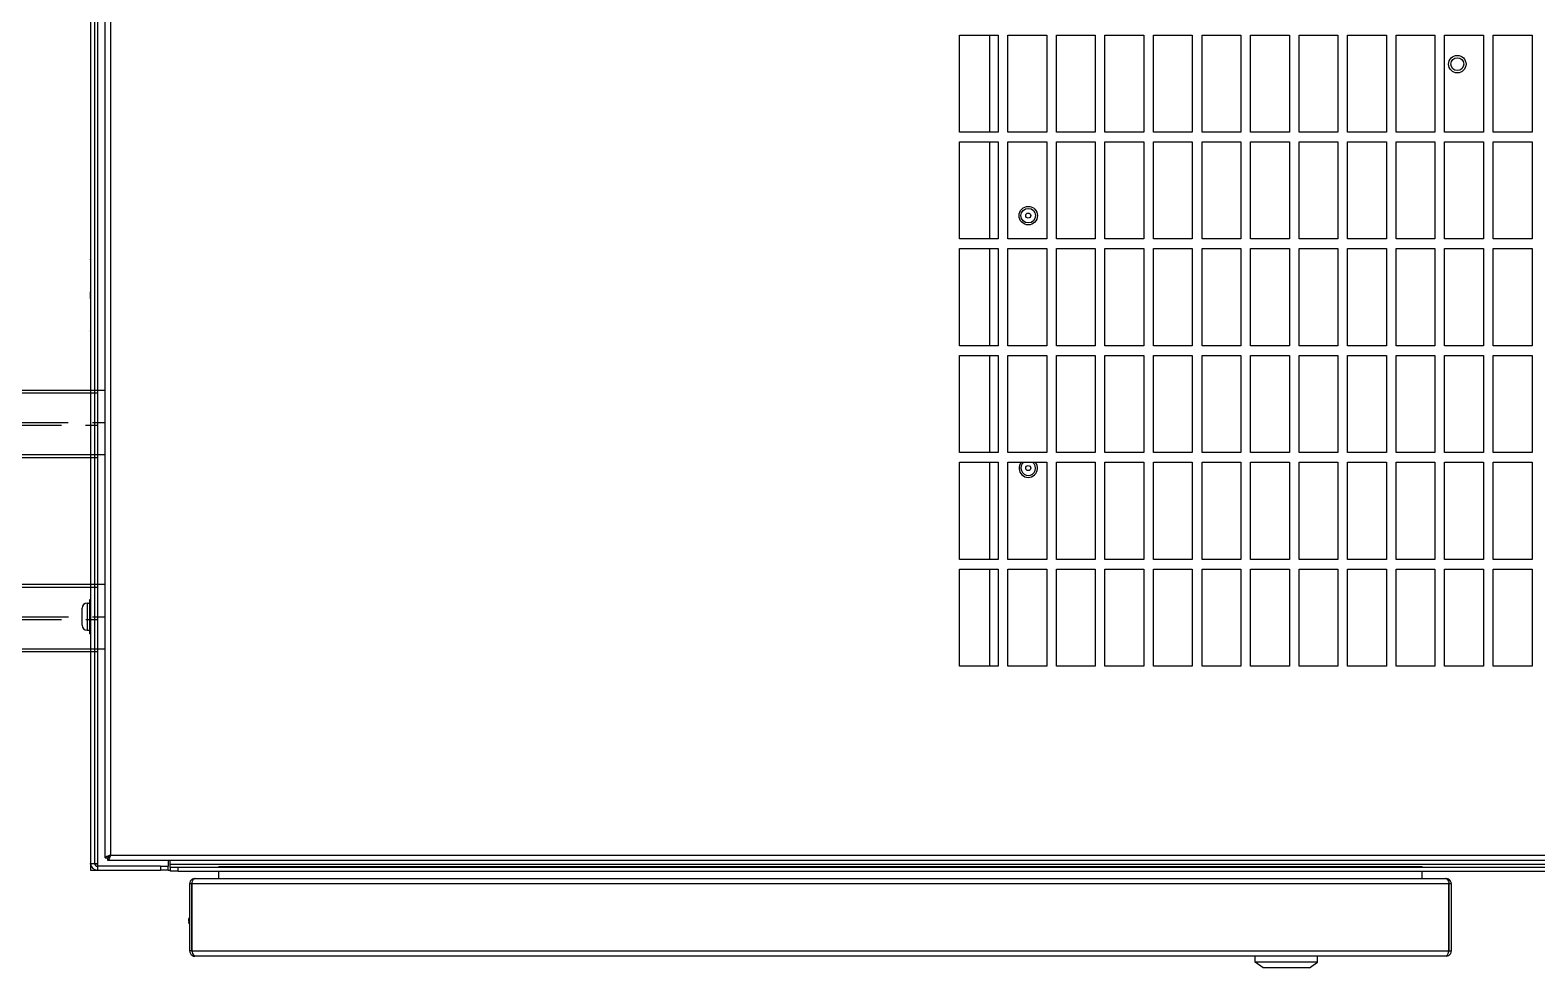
# Model space of a CAD drawing. Extents: x -76427 to 292734, y -42117 to 131250.
# Drawn here: x 11669 to 12445, y 1194 to 1676 of the extents above; entities that cross this region are included whole.
import ezdxf

# ---------------------------------------------------------------- set-up
doc = ezdxf.new("R2010")
doc.units = 0
doc.header["$LTSCALE"] = 10
doc.linetypes.add('CENTER2', pattern=[1.125, 0.75, -0.125, 0.125, -0.125])
doc.linetypes.add('XFM7P10PV$0$CENTER2', pattern=[1.125, 0.75, -0.125, 0.125, -0.125])
for name, color, linetype in [('U-PV-CH-CENTER', 11, 'CENTER2'), ('U-PV-CHR', 3, 'Continuous'), ('U-PV-CHS', 1, 'Continuous'), ('XFM7P10PV$0$U-PV-CH-CENTER', 252, 'XFM7P10PV$0$CENTER2'), ('XFM7P10PV$0$U-PV-CHR', 252, 'Continuous'), ('XFM7P10PV$0$U-PV-CHS', 252, 'Continuous'), ('XFM7Q10PV-200K$0$PV-EQ(200K)', 22, 'Continuous')]:
    doc.layers.add(name, color=color, linetype=linetype)

# ---------------------------------------------------------------- blocks, each defined once
blk = doc.blocks.new('XFM7Q10PV-200K$0$PV-主機 - Mega-V57-CUB_L40')
for p, q in [((-798.96, 1444.4), (-790.08, 1444.4)), ((-922.02, 1440), (-925.02, 1440)), ((-925.02, 1440), (-925.02, 1436.5)), ((-925.02, 1436.5), (-925.02, 1404)), ((-923.02, 1436.5), (-925.02, 1436.5)), ((-923.02, 1404), (-923.02, 1436.5)), ((-921.52, 1436.5), (-923.02, 1436.5)), ((-922.02, 1439.96), (-922.02, 1440)), ((-922.02, 1440), (-921.52, 1440)), ((-922.02, 1436.5), (-922.02, 1437.91)), ((-921.52, 1440), (-921.52, 1438)), ((921.48, 1440), (-921.52, 1440)), ((-921.52, 1438), (-921.52, 1436.5)), ((921.48, 1438), (-921.52, 1438)), ((921.48, 1436.5), (-921.52, 1436.5)), ((-803.42, 1440.5), (-785.62, 1440.5)), ((-803.42, 1440.5), (-803.42, 1440)), ((-787.52, 1441.84), (-801.52, 1441.84)), ((-801.52, 1441.84), (-801.52, 1440.5)), ((-787.52, 1441.84), (-787.52, 1440.5)), ((-785.62, 1440.5), (-785.62, 1440)), ((-607.05, 1440.09), (-785.62, 1440.09)), ((-781.09, 1440.1), (-781.65, 1440.1)), ((-781.65, 1440.09), (-781.65, 1440.1)), ((-781.09, 1440.09), (-781.09, 1440.1)), ((-780.66, 1440.09), (-780.66, 1440.1)), ((-780.16, 1440.09), (-780.16, 1440.1)), ((-779.08, 1440.1), (-779.53, 1440.1)), ((-779.53, 1440.09), (-779.53, 1440.1)), ((-779.08, 1440.09), (-779.08, 1440.1)), ((-778.49, 1440.09), (-778.49, 1440.1)), ((-777.18, 1440.09), (-777.18, 1440.1)), ((-775.82, 1440.09), (-775.82, 1440.1)), ((-775.24, 1440.09), (-775.24, 1440.1)), ((-774.24, 1440.09), (-774.24, 1440.1)), ((-772.88, 1440.1), (-773.37, 1440.1)), ((-773.37, 1440.09), (-773.37, 1440.1)), ((-772.88, 1440.09), (-772.88, 1440.1)), ((-772.46, 1440.09), (-772.46, 1440.1)), ((-772.41, 1440.1), (-772.46, 1440.1)), ((-772.41, 1440.09), (-772.41, 1440.1)), ((-771.25, 1440.09), (-771.25, 1440.1)), ((-769.93, 1440.09), (-769.93, 1440.1)), ((-768.83, 1440.1), (-769.32, 1440.1)), ((-769.32, 1440.09), (-769.32, 1440.1)), ((-768.83, 1440.09), (-768.83, 1440.1)), ((-768.06, 1440.09), (-768.06, 1440.1)), ((-767.49, 1440.09), (-767.49, 1440.1)), ((-766.97, 1440.1), (-767.46, 1440.1)), ((-767.46, 1440.09), (-767.46, 1440.1)), ((-766.97, 1440.09), (-766.97, 1440.1)), ((-766.41, 1440.09), (-766.41, 1440.1)), ((-765.05, 1440.09), (-765.05, 1440.1)), ((-764.14, 1440.09), (-764.14, 1440.1)), ((-763.69, 1440.09), (-763.69, 1440.1)), ((-763.46, 1440.09), (-763.46, 1440.1)), ((-763.39, 1440.1), (-763.46, 1440.1)), ((-762.9, 1440.1), (-763.39, 1440.1)), ((-763.39, 1440.09), (-763.39, 1440.1)), ((-762.41, 1440.1), (-762.9, 1440.1)), ((-762.9, 1440.09), (-762.9, 1440.1)), ((-762.05, 1440.1), (-762.41, 1440.1)), ((-762.41, 1440.09), (-762.41, 1440.1)), ((-762.05, 1440.09), (-762.05, 1440.1)), ((-760.19, 1440.09), (-760.19, 1440.1)), ((-760.08, 1440.09), (-760.08, 1440.1)), ((-758.93, 1440.09), (-758.93, 1440.1)), ((-758.19, 1440.09), (-758.19, 1440.1)), ((-757.86, 1440.09), (-757.86, 1440.1)), ((-757.78, 1440.1), (-757.86, 1440.1)), ((-757.78, 1440.09), (-757.78, 1440.1)), ((-757.37, 1440.09), (-757.37, 1440.1)), ((-757.22, 1440.09), (-757.22, 1440.1)), ((-757.19, 1440.09), (-757.19, 1440.1)), ((-707.05, 1440.14), (-757.05, 1440.14)), ((-757.05, 1440.1), (-757.05, 1440.14)), ((-756.1, 1440.09), (-756.1, 1440.1)), ((-754.79, 1440.09), (-754.79, 1440.1)), ((-754.71, 1440.09), (-754.71, 1440.1)), ((-754.28, 1440.09), (-754.28, 1440.1)), ((-752.83, 1440.1), (-753.39, 1440.1)), ((-753.39, 1440.09), (-753.39, 1440.1)), ((-752.83, 1440.09), (-752.83, 1440.1)), ((-751.94, 1440.1), (-752.3, 1440.1)), ((-752.3, 1440.09), (-752.3, 1440.1)), ((-751.94, 1440.09), (-751.94, 1440.1)), ((-750.94, 1440.09), (-750.94, 1440.1)), ((-749.58, 1440.1), (-750.08, 1440.1)), ((-750.08, 1440.09), (-750.08, 1440.1)), ((-749.16, 1440.1), (-749.58, 1440.1)), ((-749.58, 1440.09), (-749.58, 1440.1)), ((-749.16, 1440.09), (-749.16, 1440.1)), ((-749.11, 1440.1), (-749.16, 1440.1)), ((-749.11, 1440.09), (-749.11, 1440.1)), ((-747.96, 1440.09), (-747.96, 1440.1)), ((-746.02, 1440.1), (-746.64, 1440.1)), ((-746.64, 1440.09), (-746.64, 1440.1)), ((-745.53, 1440.1), (-746.02, 1440.1)), ((-746.02, 1440.09), (-746.02, 1440.1)), ((-745.53, 1440.09), (-745.53, 1440.1)), ((-744.76, 1440.09), (-744.76, 1440.1)), ((-744.19, 1440.09), (-744.19, 1440.1)), ((-743.67, 1440.1), (-744.16, 1440.1)), ((-744.16, 1440.09), (-744.16, 1440.1)), ((-743.35, 1440.1), (-743.67, 1440.1)), ((-743.67, 1440.09), (-743.67, 1440.1)), ((-743.35, 1440.09), (-743.35, 1440.1)), ((-743.11, 1440.09), (-743.11, 1440.1)), ((-741.75, 1440.09), (-741.75, 1440.1)), ((-740.84, 1440.09), (-740.84, 1440.1)), ((-740.17, 1440.1), (-740.4, 1440.1)), ((-740.4, 1440.09), (-740.4, 1440.1)), ((-740.17, 1440.09), (-740.17, 1440.1)), ((-740.09, 1440.1), (-740.17, 1440.1)), ((-739.61, 1440.1), (-740.09, 1440.1)), ((-740.09, 1440.09), (-740.09, 1440.1)), ((-739.11, 1440.1), (-739.61, 1440.1)), ((-739.61, 1440.09), (-739.61, 1440.1)), ((-738.75, 1440.1), (-739.11, 1440.1)), ((-739.11, 1440.09), (-739.11, 1440.1)), ((-737.77, 1440.1), (-738.75, 1440.1)), ((-738.75, 1440.09), (-738.75, 1440.1)), ((-737.77, 1440.09), (-737.77, 1440.1)), ((-737.51, 1440.09), (-737.51, 1440.1)), ((-737.06, 1440.1), (-737.42, 1440.1)), ((-737.42, 1440.09), (-737.42, 1440.1)), ((-737.06, 1440.09), (-737.06, 1440.1)), ((-736.99, 1440.1), (-737.06, 1440.1)), ((-736.5, 1440.1), (-736.99, 1440.1)), ((-736.99, 1440.09), (-736.99, 1440.1)), ((-736.01, 1440.1), (-736.5, 1440.1)), ((-736.5, 1440.09), (-736.5, 1440.1)), ((-735.65, 1440.1), (-736.01, 1440.1)), ((-736.01, 1440.09), (-736.01, 1440.1)), ((-735.65, 1440.09), (-735.65, 1440.1)), ((-735.35, 1440.1), (-735.56, 1440.1)), ((-735.56, 1440.09), (-735.56, 1440.1)), ((-735.35, 1440.09), (-735.35, 1440.1)), ((-733.99, 1440.09), (-733.99, 1440.1)), ((-733.08, 1440.09), (-733.08, 1440.1)), ((-732.19, 1440.1), (-732.64, 1440.1)), ((-732.64, 1440.09), (-732.64, 1440.1)), ((-732.06, 1440.1), (-732.19, 1440.1)), ((-732.19, 1440.09), (-732.19, 1440.1)), ((-732.06, 1440.09), (-732.06, 1440.1)), ((-732.04, 1440.09), (-732.04, 1440.1)), ((-731.08, 1440.09), (-731.08, 1440.1)), ((-729.71, 1440.1), (-730.16, 1440.1)), ((-730.16, 1440.09), (-730.16, 1440.1)), ((-728.47, 1440.1), (-729.71, 1440.1)), ((-729.71, 1440.09), (-729.71, 1440.1)), ((-728.47, 1440.09), (-728.47, 1440.1)), ((-727.59, 1440.1), (-728.12, 1440.1)), ((-728.12, 1440.09), (-728.12, 1440.1)), ((-727.59, 1440.09), (-727.59, 1440.1)), ((-726.23, 1440.09), (-726.23, 1440.1)), ((-725.32, 1440.09), (-725.32, 1440.1)), ((-724.76, 1440.1), (-724.87, 1440.1)), ((-724.87, 1440.09), (-724.87, 1440.1)), ((-724.76, 1440.09), (-724.76, 1440.1)), ((-724.28, 1440.1), (-724.4, 1440.1)), ((-724.4, 1440.09), (-724.4, 1440.1)), ((-723.79, 1440.1), (-724.28, 1440.1)), ((-724.28, 1440.09), (-724.28, 1440.1)), ((-723.79, 1440.09), (-723.79, 1440.1)), ((-722.99, 1440.09), (-722.99, 1440.1)), ((-721.04, 1440.1), (-721.77, 1440.1)), ((-721.77, 1440.09), (-721.77, 1440.1)), ((-721.04, 1440.09), (-721.04, 1440.1)), ((-719.53, 1440.1), (-720.68, 1440.1)), ((-720.68, 1440.09), (-720.68, 1440.1)), ((-718.97, 1440.1), (-719.53, 1440.1)), ((-719.53, 1440.09), (-719.53, 1440.1)), ((-718.97, 1440.09), (-718.97, 1440.1)), ((-718.83, 1440.1), (-718.94, 1440.1)), ((-718.94, 1440.09), (-718.94, 1440.1)), ((-718.27, 1440.1), (-718.83, 1440.1)), ((-718.83, 1440.09), (-718.83, 1440.1)), ((-718.27, 1440.09), (-718.27, 1440.1)), ((-718.15, 1440.09), (-718.15, 1440.1)), ((-717, 1440.09), (-717, 1440.1)), ((-716.27, 1440.09), (-716.27, 1440.1)), ((-715.94, 1440.09), (-715.94, 1440.1)), ((-715.86, 1440.1), (-715.94, 1440.1)), ((-715.46, 1440.1), (-715.86, 1440.1)), ((-715.86, 1440.09), (-715.86, 1440.1)), ((-715.46, 1440.09), (-715.46, 1440.1)), ((-715.3, 1440.09), (-715.3, 1440.1)), ((-715.27, 1440.09), (-715.27, 1440.1)), ((-714.31, 1440.09), (-714.31, 1440.1)), ((-712.95, 1440.1), (-713.39, 1440.1)), ((-713.39, 1440.09), (-713.39, 1440.1)), ((-712.7, 1440.1), (-712.95, 1440.1)), ((-712.95, 1440.09), (-712.95, 1440.1)), ((-712.14, 1440.1), (-712.7, 1440.1)), ((-712.7, 1440.09), (-712.7, 1440.1)), ((-712.14, 1440.09), (-712.14, 1440.1)), ((-711.4, 1440.1), (-711.52, 1440.1)), ((-711.52, 1440.09), (-711.52, 1440.1)), ((-711.4, 1440.09), (-711.4, 1440.1)), ((-710.08, 1440.09), (-710.08, 1440.1)), ((-708.73, 1440.09), (-708.73, 1440.1)), ((-708.49, 1440.09), (-708.49, 1440.1)), ((-708.47, 1440.09), (-708.47, 1440.1)), ((-708.43, 1440.1), (-708.47, 1440.1)), ((-708.43, 1440.09), (-708.43, 1440.1)), ((-707.27, 1440.09), (-707.27, 1440.1)), ((-707.05, 1440.1), (-707.05, 1440.14)), ((-705.95, 1440.09), (-705.95, 1440.1)), ((-705.49, 1440.09), (-705.49, 1440.1)), ((-705.34, 1440.09), (-705.34, 1440.1)), ((-705.32, 1440.09), (-705.32, 1440.1)), ((-704.22, 1440.09), (-704.22, 1440.1)), ((-702.91, 1440.09), (-702.91, 1440.1)), ((-702.83, 1440.09), (-702.83, 1440.1)), ((-702.82, 1440.09), (-702.82, 1440.1)), ((-702.36, 1440.09), (-702.36, 1440.1)), ((-701.61, 1440.09), (-701.61, 1440.1)), ((-701.12, 1440.1), (-701.56, 1440.1)), ((-701.56, 1440.09), (-701.56, 1440.1)), ((-701.12, 1440.09), (-701.12, 1440.1)), ((-700.65, 1440.09), (-700.65, 1440.1)), ((-699.58, 1440.1), (-700.02, 1440.1)), ((-700.02, 1440.09), (-700.02, 1440.1)), ((-699.58, 1440.09), (-699.58, 1440.1)), ((-698.93, 1440.09), (-698.93, 1440.1)), ((-698.32, 1440.1), (-698.81, 1440.1)), ((-698.81, 1440.09), (-698.81, 1440.1)), ((-698.32, 1440.09), (-698.32, 1440.1)), ((-697.56, 1440.09), (-697.56, 1440.1)), ((-696.99, 1440.09), (-696.99, 1440.1)), ((-696.47, 1440.1), (-696.96, 1440.1)), ((-696.96, 1440.09), (-696.96, 1440.1)), ((-695.98, 1440.1), (-696.47, 1440.1)), ((-696.47, 1440.09), (-696.47, 1440.1)), ((-695.81, 1440.1), (-695.98, 1440.1)), ((-695.98, 1440.09), (-695.98, 1440.1)), ((-695.81, 1440.09), (-695.81, 1440.1)), ((-695.69, 1440.09), (-695.69, 1440.1)), ((-694.19, 1440.09), (-694.19, 1440.1)), ((-692.78, 1440.09), (-692.78, 1440.1)), ((-692.64, 1440.1), (-692.78, 1440.1)), ((-692.64, 1440.09), (-692.64, 1440.1)), ((-692.48, 1440.09), (-692.48, 1440.1)), ((-691.74, 1440.09), (-691.74, 1440.1)), ((-691.41, 1440.09), (-691.41, 1440.1)), ((-691.33, 1440.1), (-691.41, 1440.1)), ((-691.28, 1440.1), (-691.33, 1440.1)), ((-691.33, 1440.09), (-691.33, 1440.1)), ((-690.93, 1440.1), (-691.28, 1440.1)), ((-691.28, 1440.09), (-691.28, 1440.1)), ((-690.79, 1440.1), (-690.93, 1440.1)), ((-690.93, 1440.09), (-690.93, 1440.1)), ((-690.79, 1440.09), (-690.79, 1440.1)), ((-690.72, 1440.1), (-690.79, 1440.1)), ((-690.23, 1440.1), (-690.72, 1440.1)), ((-690.72, 1440.09), (-690.72, 1440.1)), ((-689.74, 1440.1), (-690.23, 1440.1)), ((-690.23, 1440.09), (-690.23, 1440.1)), ((-689.37, 1440.1), (-689.74, 1440.1)), ((-689.74, 1440.09), (-689.74, 1440.1)), ((-689.37, 1440.09), (-689.37, 1440.1)), ((-689.07, 1440.09), (-689.07, 1440.1)), ((-687.72, 1440.09), (-687.72, 1440.1)), ((-686.81, 1440.09), (-686.81, 1440.1)), ((-686.28, 1440.1), (-686.36, 1440.1)), ((-686.36, 1440.09), (-686.36, 1440.1)), ((-686.28, 1440.09), (-686.28, 1440.1)), ((-685.2, 1440.1), (-685.73, 1440.1)), ((-685.73, 1440.09), (-685.73, 1440.1)), ((-683.12, 1440.1), (-685.2, 1440.1)), ((-685.2, 1440.09), (-685.2, 1440.1)), ((-682.59, 1440.1), (-683.12, 1440.1)), ((-683.12, 1440.09), (-683.12, 1440.1)), ((-682.59, 1440.09), (-682.59, 1440.1)), ((-682.02, 1440.09), (-682.02, 1440.1)), ((-680.67, 1440.1), (-681.16, 1440.1)), ((-681.16, 1440.09), (-681.16, 1440.1)), ((-680.25, 1440.1), (-680.67, 1440.1)), ((-680.67, 1440.09), (-680.67, 1440.1)), ((-680.25, 1440.09), (-680.25, 1440.1)), ((-680.18, 1440.1), (-680.25, 1440.1)), ((-680.1, 1440.1), (-680.18, 1440.1)), ((-680.18, 1440.09), (-680.18, 1440.1)), ((-679.54, 1440.1), (-680.1, 1440.1)), ((-680.1, 1440.09), (-680.1, 1440.1)), ((-679.54, 1440.09), (-679.54, 1440.1)), ((-679.2, 1440.1), (-679.54, 1440.1)), ((-678.84, 1440.1), (-679.2, 1440.1)), ((-679.2, 1440.09), (-679.2, 1440.1)), ((-678.69, 1440.1), (-678.84, 1440.1)), ((-678.84, 1440.09), (-678.84, 1440.1)), ((-678.63, 1440.1), (-678.69, 1440.1)), ((-678.69, 1440.09), (-678.69, 1440.1)), ((-678.63, 1440.09), (-678.63, 1440.1)), ((-676.99, 1440.09), (-676.99, 1440.1)), ((-674.99, 1440.09), (-674.99, 1440.1)), ((-674.24, 1440.1), (-674.29, 1440.1)), ((-674.29, 1440.09), (-674.29, 1440.1)), ((-674.29, 1440.1), (-674.29, 1440.1)), ((-674.29, 1440.09), (-674.29, 1440.1)), ((-673.73, 1440.1), (-674.24, 1440.1)), ((-674.24, 1440.09), (-674.24, 1440.1)), ((-671.63, 1440.1), (-673.73, 1440.1)), ((-673.73, 1440.09), (-673.73, 1440.1)), ((-671.09, 1440.1), (-671.63, 1440.1)), ((-671.63, 1440.09), (-671.63, 1440.1)), ((-670.89, 1440.1), (-671.09, 1440.1)), ((-671.09, 1440.09), (-671.09, 1440.1)), ((-670.4, 1440.1), (-670.89, 1440.1)), ((-670.89, 1440.09), (-670.89, 1440.1)), ((-670.4, 1440.09), (-670.4, 1440.1)), ((-669.63, 1440.1), (-670.16, 1440.1)), ((-670.16, 1440.09), (-670.16, 1440.1)), ((-669.63, 1440.09), (-669.63, 1440.1)), ((-669.07, 1440.09), (-669.07, 1440.1)), ((-668.66, 1440.1), (-669.04, 1440.1)), ((-669.04, 1440.09), (-669.04, 1440.1)), ((-668.15, 1440.1), (-668.66, 1440.1)), ((-668.66, 1440.09), (-668.66, 1440.1)), ((-666.05, 1440.1), (-668.15, 1440.1)), ((-668.15, 1440.09), (-668.15, 1440.1)), ((-665.51, 1440.1), (-666.05, 1440.1)), ((-666.05, 1440.09), (-666.05, 1440.1)), ((-665.51, 1440.09), (-665.51, 1440.1)), ((-665.24, 1440.1), (-665.27, 1440.1)), ((-665.27, 1440.09), (-665.27, 1440.1)), ((-665.24, 1440.09), (-665.24, 1440.1)), ((-665.01, 1440.1), (-665.24, 1440.1)), ((-664.68, 1440.1), (-665.01, 1440.1)), ((-665.01, 1440.09), (-665.01, 1440.1)), ((-664.68, 1440.09), (-664.68, 1440.1)), ((-661.49, 1440.1), (-663.26, 1440.1)), ((-663.26, 1440.09), (-663.26, 1440.1)), ((-661.49, 1440.09), (-661.49, 1440.1)), ((-659.42, 1440.1), (-661.05, 1440.1)), ((-661.05, 1440.09), (-661.05, 1440.1)), ((-658.85, 1440.1), (-659.42, 1440.1)), ((-659.42, 1440.09), (-659.42, 1440.1)), ((-658.85, 1440.09), (-658.85, 1440.1)), ((-657.31, 1440.1), (-658.85, 1440.1)), ((-657.31, 1440.09), (-657.31, 1440.1)), ((-656.73, 1440.1), (-657.26, 1440.1)), ((-657.26, 1440.09), (-657.26, 1440.1)), ((-656.1, 1440.1), (-656.73, 1440.1)), ((-656.73, 1440.09), (-656.73, 1440.1)), ((-656.1, 1440.09), (-656.1, 1440.1)), ((-655.9, 1440.09), (-655.9, 1440.1)), ((-655.02, 1440.1), (-655.59, 1440.1)), ((-655.59, 1440.09), (-655.59, 1440.1)), ((-654.38, 1440.1), (-655.02, 1440.1)), ((-655.02, 1440.09), (-655.02, 1440.1)), ((-653.62, 1440.1), (-654.38, 1440.1)), ((-654.38, 1440.09), (-654.38, 1440.1)), ((-653.62, 1440.09), (-653.62, 1440.1)), ((-653.44, 1440.09), (-653.44, 1440.1)), ((-652.67, 1440.1), (-653.27, 1440.1)), ((-653.27, 1440.09), (-653.27, 1440.1)), ((-652.12, 1440.1), (-652.67, 1440.1)), ((-652.67, 1440.09), (-652.67, 1440.1)), ((-652.04, 1440.1), (-652.12, 1440.1)), ((-652.12, 1440.09), (-652.12, 1440.1)), ((-652.04, 1440.09), (-652.04, 1440.1)), ((-647.59, 1440.1), (-647.32, 1440.1)), ((-647.59, 1440.09), (-647.59, 1440.1)), ((-630.78, 1440.1), (-647.32, 1440.1)), ((-647.32, 1440.09), (-647.32, 1440.1)), ((-630.78, 1440.1), (-627.32, 1440.1)), ((-630.78, 1440.09), (-630.78, 1440.1)), ((-627.32, 1440.09), (-627.32, 1440.1)), ((-610.78, 1440.1), (-627.32, 1440.1)), ((-610.78, 1440.1), (-610.51, 1440.1)), ((-610.78, 1440.09), (-610.78, 1440.1)), ((-610.51, 1440.09), (-610.51, 1440.1)), ((-607.05, 1440), (-607.05, 1440.09)), ((-920.02, 1431.18), (-918.77, 1431.18)), ((-920.02, 598.82), (-920.02, 1431.18)), ((-918.42, 1431.18), (-918.77, 1431.18)), ((-918.7, 1432.5), (-918.7, 1431.25)), ((-918.7, 1432.5), (918.65, 1432.5)), ((-917.27, 1429.75), (-917.27, 600.25)), ((917.23, 1429.75), (-917.27, 1429.75)), ((-925.52, 1395), (-925.52, 1399)), ((-923.52, 1399), (-925.52, 1399)), ((-925.02, 1400), (-925.02, 1404)), ((-923.02, 1404), (-925.02, 1404)), ((-925.02, 1400), (-925.02, 1399)), ((-925.02, 1400), (-923.02, 1400)), ((-923.52, 1399), (-923.52, 1395)), ((-923.52, 1399), (-922.02, 1399)), ((-923.02, 1404), (-923.02, 1400)), ((-920.02, 1400), (-923.02, 1400)), ((-922.02, 1399), (-920.02, 1399)), ((-922.02, 1399), (-922.02, -1369)), ((-952.84, 1389.05), (-951.78, 1389.46)), ((-925.52, 1395), (-923.52, 1395)), ((-925.52, 1395), (-925.52, -1365)), ((-923.52, 1395), (-923.52, -1365)), ((-969.32, 741.8), (-969.32, 1386.3)), ((-932.07, 1389.05), (-966.57, 1389.05)), ((-966.57, 1387.8), (-966.57, 1389.05)), ((-966.57, 1387.8), (-932.07, 1387.8)), ((-966.57, 1387.73), (-932.07, 1387.73)), ((-966.57, 1387.73), (-966.57, 740.37)), ((-956.23, 1387.73), (-956.05, 1387.8)), ((-932.07, 1387.8), (-932.07, 1389.05)), ((-932.07, 740.37), (-932.07, 1387.73)), ((-929.33, 1386.3), (-929.32, 1386.3)), ((-929.32, 1386.23), (-929.32, 1386.3)), ((-929.32, 1386.23), (-929.32, 741.87)), ((-929.32, 1374.05), (-925.52, 1374.05)), ((-923.52, 1374.05), (-923.07, 1374.05)), ((-923.07, 1374.05), (-923.07, 754.05)), ((-820.02, 972.5), (-820.02, 992.5)), ((-820.02, 992.5), (-770.02, 992.5)), ((-770.02, 992.5), (-770.02, 972.5)), ((-765.02, 972.5), (-765.02, 992.5)), ((-765.02, 992.5), (-715.02, 992.5)), ((-715.02, 992.5), (-715.02, 972.5)), ((-710.02, 972.5), (-710.02, 992.5)), ((-710.02, 992.5), (-660.02, 992.5)), ((-660.02, 992.5), (-660.02, 972.5)), ((-655.02, 972.5), (-655.02, 992.5)), ((-655.02, 992.5), (-605.02, 992.5)), ((-605.02, 992.5), (-605.02, 972.5)), ((-600.02, 972.5), (-600.02, 992.5)), ((-600.02, 992.5), (-550.02, 992.5)), ((-550.02, 992.5), (-550.02, 972.5)), ((-545.02, 972.5), (-545.02, 992.5)), ((-545.02, 992.5), (-495.02, 992.5)), ((-495.02, 992.5), (-495.02, 972.5)), ((-770.02, 977), (-820.02, 977)), ((-770.02, 972.5), (-820.02, 972.5)), ((-715.02, 977), (-765.02, 977)), ((-715.02, 972.5), (-765.02, 972.5)), ((-660.02, 977), (-710.02, 977)), ((-660.02, 972.5), (-710.02, 972.5)), ((-605.02, 977), (-655.02, 977)), ((-605.02, 972.5), (-655.02, 972.5)), ((-550.02, 977), (-600.02, 977)), ((-550.02, 972.5), (-600.02, 972.5)), ((-495.02, 977), (-545.02, 977)), ((-495.02, 972.5), (-545.02, 972.5)), ((-820.02, 947.5), (-820.02, 967.5)), ((-820.02, 967.5), (-770.02, 967.5)), ((-770.02, 967.5), (-770.02, 947.5)), ((-765.02, 947.5), (-765.02, 967.5)), ((-765.02, 967.5), (-715.02, 967.5)), ((-715.02, 967.5), (-715.02, 947.5)), ((-710.02, 947.5), (-710.02, 967.5)), ((-710.02, 967.5), (-660.02, 967.5)), ((-660.02, 967.5), (-660.02, 947.5)), ((-655.02, 947.5), (-655.02, 967.5)), ((-655.02, 967.5), (-605.02, 967.5)), ((-605.02, 967.5), (-605.02, 947.5)), ((-600.02, 947.5), (-600.02, 967.5)), ((-600.02, 967.5), (-550.02, 967.5)), ((-550.02, 967.5), (-550.02, 947.5)), ((-545.02, 947.5), (-545.02, 967.5)), ((-545.02, 967.5), (-495.02, 967.5)), ((-495.02, 967.5), (-495.02, 947.5)), ((-770.02, 947.5), (-820.02, 947.5)), ((-715.02, 947.5), (-765.02, 947.5)), ((-660.02, 947.5), (-710.02, 947.5)), ((-605.02, 947.5), (-655.02, 947.5)), ((-550.02, 947.5), (-600.02, 947.5)), ((-495.02, 947.5), (-545.02, 947.5)), ((-820.02, 922.5), (-820.02, 942.5)), ((-820.02, 942.5), (-770.02, 942.5)), ((-770.02, 942.5), (-770.02, 922.5)), ((-765.02, 922.5), (-765.02, 942.5)), ((-765.02, 942.5), (-715.02, 942.5)), ((-715.02, 942.5), (-715.02, 922.5)), ((-710.02, 922.5), (-710.02, 942.5)), ((-710.02, 942.5), (-660.02, 942.5)), ((-660.02, 942.5), (-660.02, 922.5)), ((-655.02, 922.5), (-655.02, 942.5)), ((-655.02, 942.5), (-605.02, 942.5)), ((-605.02, 942.5), (-605.02, 922.5)), ((-600.02, 922.5), (-600.02, 942.5)), ((-600.02, 942.5), (-550.02, 942.5)), ((-550.02, 942.5), (-550.02, 922.5)), ((-545.02, 922.5), (-545.02, 942.5)), ((-545.02, 942.5), (-495.02, 942.5)), ((-495.02, 942.5), (-495.02, 922.5)), ((-770.02, 922.5), (-820.02, 922.5)), ((-820.02, 897.5), (-820.02, 917.5)), ((-820.02, 917.5), (-770.02, 917.5)), ((-770.02, 917.5), (-770.02, 897.5)), ((-715.02, 922.5), (-765.02, 922.5)), ((-765.02, 897.5), (-765.02, 917.5)), ((-765.02, 917.5), (-715.02, 917.5)), ((-715.02, 917.5), (-715.02, 897.5)), ((-660.02, 922.5), (-710.02, 922.5)), ((-710.02, 897.5), (-710.02, 917.5)), ((-710.02, 917.5), (-660.02, 917.5)), ((-660.02, 917.5), (-660.02, 897.5)), ((-605.02, 922.5), (-655.02, 922.5)), ((-655.02, 897.5), (-655.02, 917.5)), ((-655.02, 917.5), (-605.02, 917.5)), ((-605.02, 917.5), (-605.02, 897.5)), ((-550.02, 922.5), (-600.02, 922.5)), ((-600.02, 897.5), (-600.02, 917.5)), ((-600.02, 917.5), (-550.02, 917.5)), ((-550.02, 917.5), (-550.02, 897.5)), ((-495.02, 922.5), (-545.02, 922.5)), ((-545.02, 897.5), (-545.02, 917.5)), ((-545.02, 917.5), (-495.02, 917.5)), ((-495.02, 917.5), (-495.02, 897.5)), ((-770.02, 897.5), (-820.02, 897.5)), ((-715.02, 897.5), (-765.02, 897.5)), ((-660.02, 897.5), (-710.02, 897.5)), ((-605.02, 897.5), (-655.02, 897.5)), ((-550.02, 897.5), (-600.02, 897.5)), ((-495.02, 897.5), (-545.02, 897.5)), ((-820.02, 872.5), (-820.02, 892.5)), ((-820.02, 892.5), (-770.02, 892.5)), ((-770.02, 892.5), (-770.02, 872.5)), ((-765.02, 872.5), (-765.02, 892.5)), ((-765.02, 892.5), (-715.02, 892.5)), ((-715.02, 892.5), (-715.02, 872.5)), ((-710.02, 872.5), (-710.02, 892.5)), ((-710.02, 892.5), (-660.02, 892.5)), ((-660.02, 892.5), (-660.02, 872.5)), ((-655.02, 872.5), (-655.02, 892.5)), ((-655.02, 892.5), (-605.02, 892.5)), ((-605.02, 892.5), (-605.02, 872.5)), ((-600.02, 872.5), (-600.02, 892.5)), ((-600.02, 892.5), (-550.02, 892.5)), ((-550.02, 892.5), (-550.02, 872.5)), ((-545.02, 872.5), (-545.02, 892.5)), ((-545.02, 892.5), (-495.02, 892.5)), ((-495.02, 892.5), (-495.02, 872.5)), ((-770.02, 872.5), (-820.02, 872.5)), ((-715.02, 872.5), (-765.02, 872.5)), ((-660.02, 872.5), (-710.02, 872.5)), ((-605.02, 872.5), (-655.02, 872.5)), ((-550.02, 872.5), (-600.02, 872.5)), ((-495.02, 872.5), (-545.02, 872.5)), ((-820.02, 847.5), (-820.02, 867.5)), ((-820.02, 867.5), (-770.02, 867.5)), ((-770.02, 867.5), (-770.02, 847.5)), ((-765.02, 847.5), (-765.02, 867.5)), ((-765.02, 867.5), (-715.02, 867.5)), ((-715.02, 867.5), (-715.02, 847.5)), ((-710.02, 847.5), (-710.02, 867.5)), ((-710.02, 867.5), (-660.02, 867.5)), ((-660.02, 867.5), (-660.02, 847.5)), ((-655.02, 847.5), (-655.02, 867.5)), ((-655.02, 867.5), (-605.02, 867.5)), ((-605.02, 867.5), (-605.02, 847.5)), ((-600.02, 847.5), (-600.02, 867.5)), ((-600.02, 867.5), (-550.02, 867.5)), ((-550.02, 867.5), (-550.02, 847.5)), ((-545.02, 847.5), (-545.02, 867.5)), ((-545.02, 867.5), (-495.02, 867.5)), ((-495.02, 867.5), (-495.02, 847.5)), ((-770.02, 847.5), (-820.02, 847.5)), ((-715.02, 847.5), (-765.02, 847.5)), ((-660.02, 847.5), (-710.02, 847.5)), ((-605.02, 847.5), (-655.02, 847.5)), ((-550.02, 847.5), (-600.02, 847.5)), ((-495.02, 847.5), (-545.02, 847.5)), ((-975.32, 836.05), (-972.37, 840.05)), ((-972.37, 808.05), (-972.37, 840.05)), ((-972.37, 840.05), (-969.32, 840.05)), ((-820.02, 822.5), (-820.02, 842.5)), ((-820.02, 842.5), (-770.02, 842.5)), ((-770.02, 842.5), (-770.02, 822.5)), ((-765.02, 822.5), (-765.02, 842.5)), ((-765.02, 842.5), (-715.02, 842.5)), ((-715.02, 842.5), (-715.02, 822.5)), ((-710.02, 822.5), (-710.02, 842.5)), ((-710.02, 842.5), (-660.02, 842.5)), ((-660.02, 842.5), (-660.02, 822.5)), ((-655.02, 822.5), (-655.02, 842.5)), ((-655.02, 842.5), (-605.02, 842.5)), ((-605.02, 842.5), (-605.02, 822.5)), ((-600.02, 822.5), (-600.02, 842.5)), ((-600.02, 842.5), (-550.02, 842.5)), ((-550.02, 842.5), (-550.02, 822.5)), ((-545.02, 822.5), (-545.02, 842.5)), ((-545.02, 842.5), (-495.02, 842.5)), ((-495.02, 842.5), (-495.02, 822.5)), ((-975.32, 812.05), (-975.32, 836.05)), ((-770.02, 822.5), (-820.02, 822.5)), ((-820.02, 797.5), (-820.02, 817.5)), ((-820.02, 817.5), (-770.02, 817.5)), ((-770.02, 817.5), (-770.02, 797.5)), ((-715.02, 822.5), (-765.02, 822.5)), ((-765.02, 797.5), (-765.02, 817.5)), ((-765.02, 817.5), (-715.02, 817.5)), ((-715.02, 817.5), (-715.02, 797.5)), ((-660.02, 822.5), (-710.02, 822.5)), ((-710.02, 797.5), (-710.02, 817.5)), ((-710.02, 817.5), (-660.02, 817.5)), ((-660.02, 817.5), (-660.02, 797.5)), ((-605.02, 822.5), (-655.02, 822.5)), ((-655.02, 797.5), (-655.02, 817.5)), ((-655.02, 817.5), (-605.02, 817.5)), ((-605.02, 817.5), (-605.02, 797.5)), ((-550.02, 822.5), (-600.02, 822.5)), ((-600.02, 797.5), (-600.02, 817.5)), ((-600.02, 817.5), (-550.02, 817.5)), ((-550.02, 817.5), (-550.02, 797.5)), ((-495.02, 822.5), (-545.02, 822.5)), ((-545.02, 797.5), (-545.02, 817.5)), ((-545.02, 817.5), (-495.02, 817.5)), ((-495.02, 817.5), (-495.02, 797.5)), ((-975.32, 812.05), (-972.37, 808.05)), ((-972.37, 808.05), (-969.32, 808.05)), ((-770.02, 797.5), (-820.02, 797.5)), ((-820.02, 772.5), (-820.02, 792.5)), ((-820.02, 792.5), (-770.02, 792.5)), ((-770.02, 792.5), (-770.02, 772.5)), ((-715.02, 797.5), (-765.02, 797.5)), ((-765.02, 772.5), (-765.02, 792.5)), ((-765.02, 792.5), (-715.02, 792.5)), ((-715.02, 792.5), (-715.02, 772.5)), ((-660.02, 797.5), (-710.02, 797.5)), ((-710.02, 772.5), (-710.02, 792.5)), ((-710.02, 792.5), (-660.02, 792.5)), ((-660.02, 792.5), (-660.02, 772.5)), ((-605.02, 797.5), (-655.02, 797.5)), ((-655.02, 772.5), (-655.02, 792.5)), ((-655.02, 792.5), (-605.02, 792.5)), ((-605.02, 792.5), (-605.02, 772.5)), ((-550.02, 797.5), (-600.02, 797.5)), ((-600.02, 772.5), (-600.02, 792.5)), ((-600.02, 792.5), (-550.02, 792.5)), ((-550.02, 792.5), (-550.02, 772.5)), ((-495.02, 797.5), (-545.02, 797.5)), ((-545.02, 772.5), (-545.02, 792.5)), ((-545.02, 792.5), (-495.02, 792.5)), ((-495.02, 792.5), (-495.02, 772.5)), ((-770.02, 772.5), (-820.02, 772.5)), ((-715.02, 772.5), (-765.02, 772.5)), ((-660.02, 772.5), (-710.02, 772.5)), ((-605.02, 772.5), (-655.02, 772.5)), ((-550.02, 772.5), (-600.02, 772.5)), ((-495.02, 772.5), (-545.02, 772.5)), ((-820.02, 747.5), (-820.02, 767.5)), ((-820.02, 767.5), (-770.02, 767.5)), ((-770.02, 767.5), (-770.02, 747.5)), ((-765.02, 747.5), (-765.02, 767.5)), ((-765.02, 767.5), (-715.02, 767.5)), ((-715.02, 767.5), (-715.02, 747.5)), ((-710.02, 747.5), (-710.02, 767.5)), ((-710.02, 767.5), (-660.02, 767.5)), ((-660.02, 767.5), (-660.02, 747.5)), ((-655.02, 747.5), (-655.02, 767.5)), ((-655.02, 767.5), (-605.02, 767.5)), ((-605.02, 767.5), (-605.02, 747.5)), ((-600.02, 747.5), (-600.02, 767.5)), ((-600.02, 767.5), (-550.02, 767.5)), ((-550.02, 767.5), (-550.02, 747.5)), ((-545.02, 747.5), (-545.02, 767.5)), ((-545.02, 767.5), (-495.02, 767.5)), ((-495.02, 767.5), (-495.02, 747.5)), ((-929.32, 754.05), (-925.52, 754.05)), ((-923.52, 754.05), (-923.07, 754.05)), ((-770.02, 747.5), (-820.02, 747.5)), ((-715.02, 747.5), (-765.02, 747.5)), ((-660.02, 747.5), (-710.02, 747.5)), ((-605.02, 747.5), (-655.02, 747.5)), ((-550.02, 747.5), (-600.02, 747.5)), ((-495.02, 747.5), (-545.02, 747.5)), ((-932.07, 740.37), (-966.57, 740.37)), ((-966.57, 740.3), (-932.07, 740.3)), ((-966.57, 740.3), (-966.57, 739.05)), ((-966.57, 739.05), (-932.07, 739.05)), ((-932.07, 739.05), (-932.07, 740.3)), ((-929.33, 741.8), (-929.32, 741.8)), ((-929.32, 741.8), (-929.32, 741.87)), ((-820.02, 722.5), (-820.02, 742.5)), ((-820.02, 742.5), (-770.02, 742.5)), ((-770.02, 742.5), (-770.02, 722.5)), ((-765.02, 722.5), (-765.02, 742.5)), ((-765.02, 742.5), (-715.02, 742.5)), ((-715.02, 742.5), (-715.02, 722.5)), ((-710.02, 722.5), (-710.02, 742.5)), ((-710.02, 742.5), (-660.02, 742.5)), ((-660.02, 742.5), (-660.02, 722.5)), ((-655.02, 722.5), (-655.02, 742.5)), ((-655.02, 742.5), (-605.02, 742.5)), ((-605.02, 742.5), (-605.02, 722.5)), ((-600.02, 722.5), (-600.02, 742.5)), ((-600.02, 742.5), (-550.02, 742.5)), ((-550.02, 742.5), (-550.02, 722.5)), ((-545.02, 722.5), (-545.02, 742.5)), ((-545.02, 742.5), (-495.02, 742.5)), ((-495.02, 742.5), (-495.02, 722.5)), ((-770.02, 722.5), (-820.02, 722.5)), ((-715.02, 722.5), (-765.02, 722.5)), ((-660.02, 722.5), (-710.02, 722.5)), ((-605.02, 722.5), (-655.02, 722.5)), ((-550.02, 722.5), (-600.02, 722.5)), ((-495.02, 722.5), (-545.02, 722.5)), ((-820.02, 697.5), (-820.02, 717.5)), ((-820.02, 717.5), (-770.02, 717.5)), ((-770.02, 717.5), (-770.02, 697.5)), ((-765.02, 697.5), (-765.02, 717.5)), ((-765.02, 717.5), (-715.02, 717.5)), ((-715.02, 717.5), (-715.02, 697.5)), ((-710.02, 697.5), (-710.02, 717.5)), ((-710.02, 717.5), (-660.02, 717.5)), ((-660.02, 717.5), (-660.02, 697.5)), ((-655.02, 697.5), (-655.02, 717.5)), ((-655.02, 717.5), (-605.02, 717.5)), ((-605.02, 717.5), (-605.02, 697.5)), ((-600.02, 697.5), (-600.02, 717.5)), ((-600.02, 717.5), (-550.02, 717.5)), ((-550.02, 717.5), (-550.02, 697.5)), ((-545.02, 697.5), (-545.02, 717.5)), ((-545.02, 717.5), (-495.02, 717.5)), ((-495.02, 717.5), (-495.02, 697.5)), ((-770.02, 697.5), (-820.02, 697.5)), ((-715.02, 697.5), (-765.02, 697.5)), ((-660.02, 697.5), (-710.02, 697.5)), ((-605.02, 697.5), (-655.02, 697.5)), ((-550.02, 697.5), (-600.02, 697.5)), ((-495.02, 697.5), (-545.02, 697.5))]:
    blk.add_line(p, q)
for centre, radius in [((-718.02, 957), 1.3), ((-588.02, 957), 4.75), ((-588.02, 957), 3.75), ((-588.02, 957), 1.3), ((-510.02, 736), 4.5), ((-510.02, 736), 3.32)]:
    blk.add_circle(centre, radius)
for centre, radius, start, end in [((-798.96, 1441.84), 2.56, 90, 180), ((-790.08, 1441.84), 2.56, 0, 90), ((-921.52, 1436.5), 3.5, 90, 180), ((-921.52, 1436.5), 1.5, 90, 180), ((-950.87, 1387.13), 2.5, 50.08863, 111.26527), ((-950.87, 1387.13), 2.5, 13.81299, 15.48808), ((-932.07, 1386.3), 1.5, 68.99735, 90), ((-718.02, 957), 4.75, 50.83329, 309.16671), ((-718.02, 957), 3.75, 36.8699, 323.1301), ((-932.07, 741.8), 1.5, 270, 291.00265)]:
    blk.add_arc(centre, radius, start, end)
for start_param, end_param in [(0, 0.450865), (1.109851, 1.140869)]:
    blk.add_ellipse((-950.87, 1387.13), major_axis=(-0.91, 2.33), ratio=0.45399, start_param=start_param, end_param=end_param)
for points in [[(-780.16, 1440.1), (-780.4, 1440.1), (-780.66, 1440.1)], [(-779.53, 1440.1), (-779.69, 1440.1), (-779.98, 1440.1), (-780.16, 1440.1)], [(-777.18, 1440.1), (-777.75, 1440.1), (-778.2, 1440.1), (-778.49, 1440.1)], [(-775.82, 1440.1), (-776.12, 1440.1), (-776.57, 1440.1), (-777.18, 1440.1)], [(-774.24, 1440.1), (-774.56, 1440.1), (-775.03, 1440.1), (-775.16, 1440.1), (-775.24, 1440.1)], [(-773.37, 1440.1), (-773.71, 1440.1), (-774.24, 1440.1)], [(-771.25, 1440.1), (-771.73, 1440.1), (-772.33, 1440.1), (-772.41, 1440.1)], [(-769.93, 1440.1), (-770.06, 1440.1), (-770.25, 1440.1), (-770.88, 1440.1), (-771.25, 1440.1)], [(-768.06, 1440.1), (-768.28, 1440.1), (-768.67, 1440.1), (-768.76, 1440.1), (-768.83, 1440.1)], [(-767.49, 1440.1), (-767.54, 1440.1), (-767.84, 1440.1), (-768.06, 1440.1)], [(-767.46, 1440.1), (-767.47, 1440.1), (-767.49, 1440.1)], [(-765.05, 1440.1), (-765.65, 1440.1), (-766.1, 1440.1), (-766.41, 1440.1)], [(-764.14, 1440.1), (-764.51, 1440.1), (-765.05, 1440.1)], [(-763.69, 1440.1), (-763.87, 1440.1), (-764.14, 1440.1)], [(-760.08, 1440.1), (-760.15, 1440.1), (-760.19, 1440.1)], [(-758.93, 1440.1), (-759.27, 1440.1), (-759.79, 1440.1), (-760.03, 1440.1), (-760.08, 1440.1)], [(-758.19, 1440.1), (-758.31, 1440.1), (-758.7, 1440.1), (-758.93, 1440.1)], [(-757.86, 1440.1), (-757.93, 1440.1), (-758.04, 1440.1), (-758.19, 1440.1)], [(-757.22, 1440.1), (-757.24, 1440.1), (-757.28, 1440.1), (-757.37, 1440.1)], [(-757.19, 1440.1), (-757.21, 1440.1), (-757.22, 1440.1)], [(-756.1, 1440.1), (-756.47, 1440.1), (-756.93, 1440.1), (-757.15, 1440.1), (-757.19, 1440.1)], [(-754.79, 1440.1), (-754.85, 1440.1), (-755.16, 1440.1), (-755.72, 1440.1), (-756.1, 1440.1)], [(-754.71, 1440.1), (-754.74, 1440.1), (-754.79, 1440.1)], [(-750.94, 1440.1), (-751.26, 1440.1), (-751.74, 1440.1), (-751.86, 1440.1), (-751.94, 1440.1)], [(-750.08, 1440.1), (-750.42, 1440.1), (-750.94, 1440.1)], [(-747.96, 1440.1), (-748.43, 1440.1), (-749.03, 1440.1), (-749.11, 1440.1)], [(-746.64, 1440.1), (-746.76, 1440.1), (-746.95, 1440.1), (-747.58, 1440.1), (-747.96, 1440.1)], [(-744.76, 1440.1), (-744.98, 1440.1), (-745.37, 1440.1), (-745.46, 1440.1), (-745.53, 1440.1)], [(-744.19, 1440.1), (-744.24, 1440.1), (-744.54, 1440.1), (-744.76, 1440.1)], [(-744.16, 1440.1), (-744.18, 1440.1), (-744.19, 1440.1)], [(-741.75, 1440.1), (-742.35, 1440.1), (-742.81, 1440.1), (-743.11, 1440.1)], [(-740.84, 1440.1), (-741.21, 1440.1), (-741.75, 1440.1)], [(-740.4, 1440.1), (-740.57, 1440.1), (-740.84, 1440.1)], [(-737.42, 1440.1), (-737.47, 1440.1), (-737.51, 1440.1)], [(-735.56, 1440.1), (-735.61, 1440.1), (-735.65, 1440.1)], [(-733.99, 1440.1), (-734.59, 1440.1), (-735.05, 1440.1), (-735.35, 1440.1)], [(-733.08, 1440.1), (-733.46, 1440.1), (-733.99, 1440.1)], [(-732.64, 1440.1), (-732.81, 1440.1), (-733.08, 1440.1)], [(-732.04, 1440.1), (-732.05, 1440.1), (-732.06, 1440.1)], [(-731.08, 1440.1), (-731.34, 1440.1), (-731.77, 1440.1), (-731.99, 1440.1), (-732.04, 1440.1)], [(-730.16, 1440.1), (-730.48, 1440.1), (-731.08, 1440.1)], [(-726.23, 1440.1), (-726.83, 1440.1), (-727.28, 1440.1), (-727.59, 1440.1)], [(-725.32, 1440.1), (-725.69, 1440.1), (-726.23, 1440.1)], [(-724.87, 1440.1), (-725.05, 1440.1), (-725.32, 1440.1)], [(-724.4, 1440.1), (-724.59, 1440.1), (-724.76, 1440.1)], [(-722.99, 1440.1), (-723.25, 1440.1), (-723.66, 1440.1), (-723.79, 1440.1)], [(-721.77, 1440.1), (-721.88, 1440.1), (-722.06, 1440.1), (-722.63, 1440.1), (-722.99, 1440.1)], [(-720.68, 1440.1), (-720.85, 1440.1), (-721.04, 1440.1)], [(-718.94, 1440.1), (-718.96, 1440.1), (-718.97, 1440.1)], [(-718.15, 1440.1), (-718.22, 1440.1), (-718.27, 1440.1)], [(-717, 1440.1), (-717.35, 1440.1), (-717.86, 1440.1), (-718.11, 1440.1), (-718.15, 1440.1)], [(-716.27, 1440.1), (-716.38, 1440.1), (-716.78, 1440.1), (-717, 1440.1)], [(-715.94, 1440.1), (-716.01, 1440.1), (-716.12, 1440.1), (-716.27, 1440.1)], [(-715.3, 1440.1), (-715.38, 1440.1), (-715.46, 1440.1)], [(-715.27, 1440.1), (-715.29, 1440.1), (-715.3, 1440.1)], [(-714.31, 1440.1), (-714.57, 1440.1), (-715.01, 1440.1), (-715.23, 1440.1), (-715.27, 1440.1)], [(-713.39, 1440.1), (-713.71, 1440.1), (-714.31, 1440.1)], [(-710.08, 1440.1), (-710.66, 1440.1), (-711.1, 1440.1), (-711.4, 1440.1)], [(-708.73, 1440.1), (-709.03, 1440.1), (-709.48, 1440.1), (-710.08, 1440.1)], [(-708.47, 1440.1), (-708.48, 1440.1), (-708.49, 1440.1)], [(-707.27, 1440.1), (-707.74, 1440.1), (-708.34, 1440.1), (-708.43, 1440.1)], [(-705.95, 1440.1), (-706.07, 1440.1), (-706.26, 1440.1), (-706.89, 1440.1), (-707.27, 1440.1)], [(-705.49, 1440.1), (-705.69, 1440.1), (-705.95, 1440.1)], [(-705.34, 1440.1), (-705.36, 1440.1), (-705.4, 1440.1), (-705.49, 1440.1)], [(-705.32, 1440.1), (-705.33, 1440.1), (-705.34, 1440.1)], [(-704.22, 1440.1), (-704.59, 1440.1), (-705.05, 1440.1), (-705.27, 1440.1), (-705.32, 1440.1)], [(-702.91, 1440.1), (-702.98, 1440.1), (-703.28, 1440.1), (-703.84, 1440.1), (-704.22, 1440.1)], [(-702.83, 1440.1), (-702.86, 1440.1), (-702.91, 1440.1)], [(-702.82, 1440.1), (-702.82, 1440.1), (-702.83, 1440.1)], [(-702.36, 1440.1), (-702.57, 1440.1), (-702.82, 1440.1)], [(-701.61, 1440.1), (-701.68, 1440.1), (-702.04, 1440.1), (-702.36, 1440.1)], [(-701.56, 1440.1), (-701.58, 1440.1), (-701.61, 1440.1)], [(-700.65, 1440.1), (-700.88, 1440.1), (-701.12, 1440.1)], [(-700.02, 1440.1), (-700.19, 1440.1), (-700.48, 1440.1), (-700.65, 1440.1)], [(-698.93, 1440.1), (-699.21, 1440.1), (-699.58, 1440.1)], [(-698.81, 1440.1), (-698.87, 1440.1), (-698.93, 1440.1)], [(-697.56, 1440.1), (-697.77, 1440.1), (-698.16, 1440.1), (-698.26, 1440.1), (-698.32, 1440.1)], [(-696.99, 1440.1), (-697.03, 1440.1), (-697.34, 1440.1), (-697.56, 1440.1)], [(-696.96, 1440.1), (-696.97, 1440.1), (-696.99, 1440.1)], [(-695.69, 1440.1), (-695.77, 1440.1), (-695.81, 1440.1)], [(-694.19, 1440.1), (-694.64, 1440.1), (-695.32, 1440.1), (-695.68, 1440.1), (-695.69, 1440.1)], [(-692.78, 1440.1), (-692.92, 1440.1), (-693.13, 1440.1), (-693.79, 1440.1), (-694.19, 1440.1)], [(-692.48, 1440.1), (-692.56, 1440.1), (-692.64, 1440.1)], [(-691.74, 1440.1), (-691.86, 1440.1), (-692.26, 1440.1), (-692.48, 1440.1)], [(-691.41, 1440.1), (-691.48, 1440.1), (-691.59, 1440.1), (-691.74, 1440.1)], [(-687.72, 1440.1), (-688.31, 1440.1), (-688.77, 1440.1), (-689.07, 1440.1)], [(-686.81, 1440.1), (-687.18, 1440.1), (-687.72, 1440.1)], [(-686.36, 1440.1), (-686.54, 1440.1), (-686.81, 1440.1)], [(-681.16, 1440.1), (-681.5, 1440.1), (-682.02, 1440.1)], [(-676.99, 1440.1), (-677.43, 1440.1), (-678.13, 1440.1), (-678.52, 1440.1), (-678.63, 1440.1)], [(-674.99, 1440.1), (-675.19, 1440.1), (-675.48, 1440.1), (-676.39, 1440.1), (-676.99, 1440.1)], [(-669.04, 1440.1), (-669.05, 1440.1), (-669.07, 1440.1)], [(-663.26, 1440.1), (-663.79, 1440.1), (-664.35, 1440.1), (-664.55, 1440.1), (-664.68, 1440.1)], [(-657.26, 1440.1), (-657.29, 1440.1), (-657.31, 1440.1)], [(-655.9, 1440.1), (-655.98, 1440.1), (-656.1, 1440.1)], [(-655.59, 1440.1), (-655.8, 1440.1), (-655.9, 1440.1)], [(-653.44, 1440.1), (-653.59, 1440.1), (-653.62, 1440.1)], [(-653.27, 1440.1), (-653.37, 1440.1), (-653.44, 1440.1)]]:
    blk.add_open_spline(points, degree=2)
for points, degree, knots in [([(-753.39, 1440.1), (-753.56, 1440.1), (-753.99, 1440.1), (-754.17, 1440.1), (-754.28, 1440.1)], 2, [0.474575, 0.474575, 0.474575, 1, 2, 3, 3, 3]), ([(-752.3, 1440.1), (-752.43, 1440.1), (-752.69, 1440.1), (-752.83, 1440.1)], 2, [0.258893, 0.258893, 0.258893, 1, 1.56741, 1.56741, 1.56741]), ([(-711.52, 1440.1), (-711.69, 1440.1), (-711.97, 1440.1), (-712.14, 1440.1)], 2, [0, 0, 0, 1, 1.955401, 1.955401, 1.955401]), ([(-708.49, 1440.1), (-708.54, 1440.1), (-708.71, 1440.1), (-708.73, 1440.1)], 2, [0, 0, 0, 1, 1.129014, 1.129014, 1.129014]), ([(-689.07, 1440.1), (-689.13, 1440.1), (-689.27, 1440.1), (-689.37, 1440.1)], 2, [0.6541784, 0.6541784, 0.6541784, 1, 1.6457976, 1.6457976, 1.6457976]), ([(-685.73, 1440.1), (-685.82, 1440.1), (-686.09, 1440.1), (-686.28, 1440.1)], 2, [0.769204, 0.769204, 0.769204, 1, 2, 2, 2]), ([(-682.02, 1440.1), (-682.35, 1440.1), (-682.59, 1440.1), (-682.59, 1440.1)], 2, [0, 0, 0, 1, 1.016203, 1.016203, 1.016203]), ([(-674.29, 1440.1), (-674.5, 1440.1), (-674.81, 1440.1), (-674.99, 1440.1)], 2, [0, 0, 0, 1, 1.384323, 1.384323, 1.384323]), ([(-670.16, 1440.1), (-670.27, 1440.1), (-670.35, 1440.1), (-670.4, 1440.1)], 2, [1.325227, 1.325227, 1.325227, 2, 3, 3, 3]), ([(-669.07, 1440.1), (-669.11, 1440.1), (-669.41, 1440.1), (-669.63, 1440.1)], 2, [0, 0, 0, 1, 1.991367, 1.991367, 1.991367]), ([(-665.27, 1440.1), (-665.34, 1440.1), (-665.45, 1440.1), (-665.51, 1440.1)], 2, [0, 0, 0, 1, 1.27773, 1.27773, 1.27773]), ([(-661.05, 1440.1), (-661.15, 1440.1), (-661.35, 1440.1), (-661.49, 1440.1)], 2, [0.409141, 0.409141, 0.409141, 1, 1.808251, 1.808251, 1.808251]), ([(-917.27, 1429.75), (-918.27, 1430.08), (-919.25, 1430.41), (-919.71, 1430.74), (-919.92, 1430.89), (-920.02, 1431.03), (-920.02, 1431.18)], 3, [0, 0, 0, 0, 1.087346, 1.087346, 1.087346, 1.570796, 1.570796, 1.570796, 1.570796]), ([(-917.27, 1429.75), (-917.91, 1430.13), (-918.51, 1430.52), (-918.71, 1430.9), (-918.75, 1430.99), (-918.77, 1431.09), (-918.77, 1431.18)], 3, [0, 0, 0, 0, 1.265256, 1.265256, 1.265256, 1.570796, 1.570796, 1.570796, 1.570796]), ([(-917.27, 1429.75), (-917.6, 1430.75), (-917.93, 1431.72), (-918.26, 1432.18), (-918.41, 1432.39), (-918.56, 1432.5), (-918.7, 1432.5)], 3, [0, 0, 0, 0, 1.087346, 1.087346, 1.087346, 1.570796, 1.570796, 1.570796, 1.570796]), ([(-918.7, 1431.25), (-918.32, 1431.25), (-917.94, 1430.8), (-917.55, 1430.2), (-917.46, 1430.06), (-917.37, 1429.9), (-917.27, 1429.75)], 3, [0, 0, 0, 0, 1.265256, 1.265256, 1.265256, 1.570796, 1.570796, 1.570796, 1.570796]), ([(-966.57, 1389.05), (-967.57, 1389.05), (-968.55, 1388.46), (-969.01, 1387.58), (-969.22, 1387.19), (-969.32, 1386.74), (-969.32, 1386.3)], 3, [0, 0, 0, 0, 1.087346, 1.087346, 1.087346, 1.570796, 1.570796, 1.570796, 1.570796]), ([(-969.32, 1386.3), (-969.32, 1386.63), (-968.74, 1386.96), (-967.85, 1387.29), (-967.46, 1387.44), (-967.02, 1387.58), (-966.57, 1387.73)], 3, [0, 0, 0, 0, 1.087346, 1.087346, 1.087346, 1.570796, 1.570796, 1.570796, 1.570796]), ([(-967.62, 1387.37), (-967.45, 1387.53), (-967.25, 1387.66), (-967.03, 1387.73), (-966.88, 1387.78), (-966.73, 1387.8), (-966.57, 1387.8)], 3, [0.7978126, 0.7978126, 0.7978126, 0.7978126, 1.2652557, 1.2652557, 1.2652557, 1.5707963, 1.5707963, 1.5707963, 1.5707963]), ([(-929.32, 1386.3), (-929.32, 1387.24), (-929.85, 1388.17), (-930.66, 1388.66), (-931.09, 1388.91), (-931.58, 1389.05), (-932.07, 1389.05)], 3, [-1.570796, -1.570796, -1.570796, -1.570796, -0.539931, -0.539931, -0.539931, 0, 0, 0, 0]), ([(-932.07, 1387.73), (-931.13, 1387.73), (-930.2, 1387.44), (-929.72, 1387), (-929.46, 1386.77), (-929.32, 1386.5), (-929.32, 1386.23)], 3, [0, 0, 0, 0, 1.030866, 1.030866, 1.030866, 1.570796, 1.570796, 1.570796, 1.570796]), ([(-969.32, 741.8), (-969.32, 740.8), (-968.74, 739.83), (-967.85, 739.37), (-967.46, 739.16), (-967.02, 739.05), (-966.57, 739.05)], 3, [0, 0, 0, 0, 1.087346, 1.087346, 1.087346, 1.570796, 1.570796, 1.570796, 1.570796]), ([(-966.57, 740.37), (-967.57, 740.7), (-968.55, 741.03), (-969.01, 741.36), (-969.22, 741.51), (-969.32, 741.65), (-969.32, 741.8)], 3, [0, 0, 0, 0, 1.087346, 1.087346, 1.087346, 1.570796, 1.570796, 1.570796, 1.570796]), ([(-967.62, 740.73), (-967.45, 740.57), (-967.25, 740.44), (-967.03, 740.37), (-966.88, 740.32), (-966.73, 740.3), (-966.57, 740.3)], 3, [0.7978126, 0.7978126, 0.7978126, 0.7978126, 1.2652557, 1.2652557, 1.2652557, 1.5707963, 1.5707963, 1.5707963, 1.5707963]), ([(-929.32, 741.87), (-929.32, 741.36), (-929.85, 740.85), (-930.66, 740.58), (-931.09, 740.45), (-931.58, 740.37), (-932.07, 740.37)], 3, [-1.570796, -1.570796, -1.570796, -1.570796, -0.539931, -0.539931, -0.539931, 0, 0, 0, 0]), ([(-932.07, 739.05), (-931.13, 739.05), (-930.2, 739.58), (-929.72, 740.39), (-929.46, 740.81), (-929.32, 741.31), (-929.32, 741.8)], 3, [0, 0, 0, 0, 1.030866, 1.030866, 1.030866, 1.570796, 1.570796, 1.570796, 1.570796])]:
    blk.add_open_spline(points, degree=degree, knots=knots)
blk = doc.blocks.new('XFM7Q10PV-200K')
at = {"layer": 'XFM7Q10PV-200K$0$PV-EQ(200K)', "rotation": 90}
blk.add_blockref('XFM7Q10PV-200K$0$PV-主機 - Mega-V57-CUB_L40', (13140, 2168.9), dxfattribs=at)
blk = doc.blocks.new('XFM7P10PV$0$PV-主機-冷卻水組')
at = {"layer": 'XFM7P10PV$0$U-PV-CH-CENTER'}
for p, q in [((130.255, -1.441), (87.148, -1.441)), ((130.247, -11.441), (87.148, -11.441))]:
    blk.add_line(p, q, dxfattribs=at)
at = {"layer": 'XFM7P10PV$0$U-PV-CHR'}
for p, q in [((130.247, -9.771), (87.148, -9.771)), ((87.148, -13.111), (130.247, -13.111))]:
    blk.add_line(p, q, dxfattribs=at)
at = {"layer": 'XFM7P10PV$0$U-PV-CHS'}
for p, q in [((130.255, 0.229), (87.148, 0.229)), ((87.148, -3.111), (130.255, -3.111))]:
    blk.add_line(p, q, dxfattribs=at)
blk = doc.blocks.new('XFM7P10PV')
at = {"layer": 'XFM7P10PV$0$U-PV-CH-CENTER', "xscale": -10, "yscale": 10, "zscale": 10}
blk.add_blockref('XFM7P10PV$0$PV-主機-冷卻水組', (12578.48, 1488.79), dxfattribs=at)
blk = doc.blocks.new('PV-主機-冷卻水組')
at = {"layer": 'U-PV-CH-CENTER'}
for p, q in [((130.255, -1.441), (87.148, -1.441)), ((130.247, -11.441), (87.148, -11.441))]:
    blk.add_line(p, q, dxfattribs=at)
at = {"layer": 'U-PV-CHR'}
for p, q in [((130.247, -9.771), (87.148, -9.771)), ((87.148, -13.111), (130.247, -13.111))]:
    blk.add_line(p, q, dxfattribs=at)
at = {"layer": 'U-PV-CHS'}
for p, q in [((130.255, 0.229), (87.148, 0.229)), ((87.148, -3.111), (130.255, -3.111))]:
    blk.add_line(p, q, dxfattribs=at)

msp = doc.modelspace()

# ---------------------------------------------------------------- block references
for name in ['XFM7Q10PV-200K', 'XFM7P10PV']:
    msp.add_blockref(name, (0, 0))
at = {"layer": 'U-PV-CH-CENTER', "xscale": -10, "yscale": 10, "zscale": 10}
msp.add_blockref('PV-主機-冷卻水組', (12574.98, 1487.36), dxfattribs=at)

doc.saveas('drawing.dxf')
